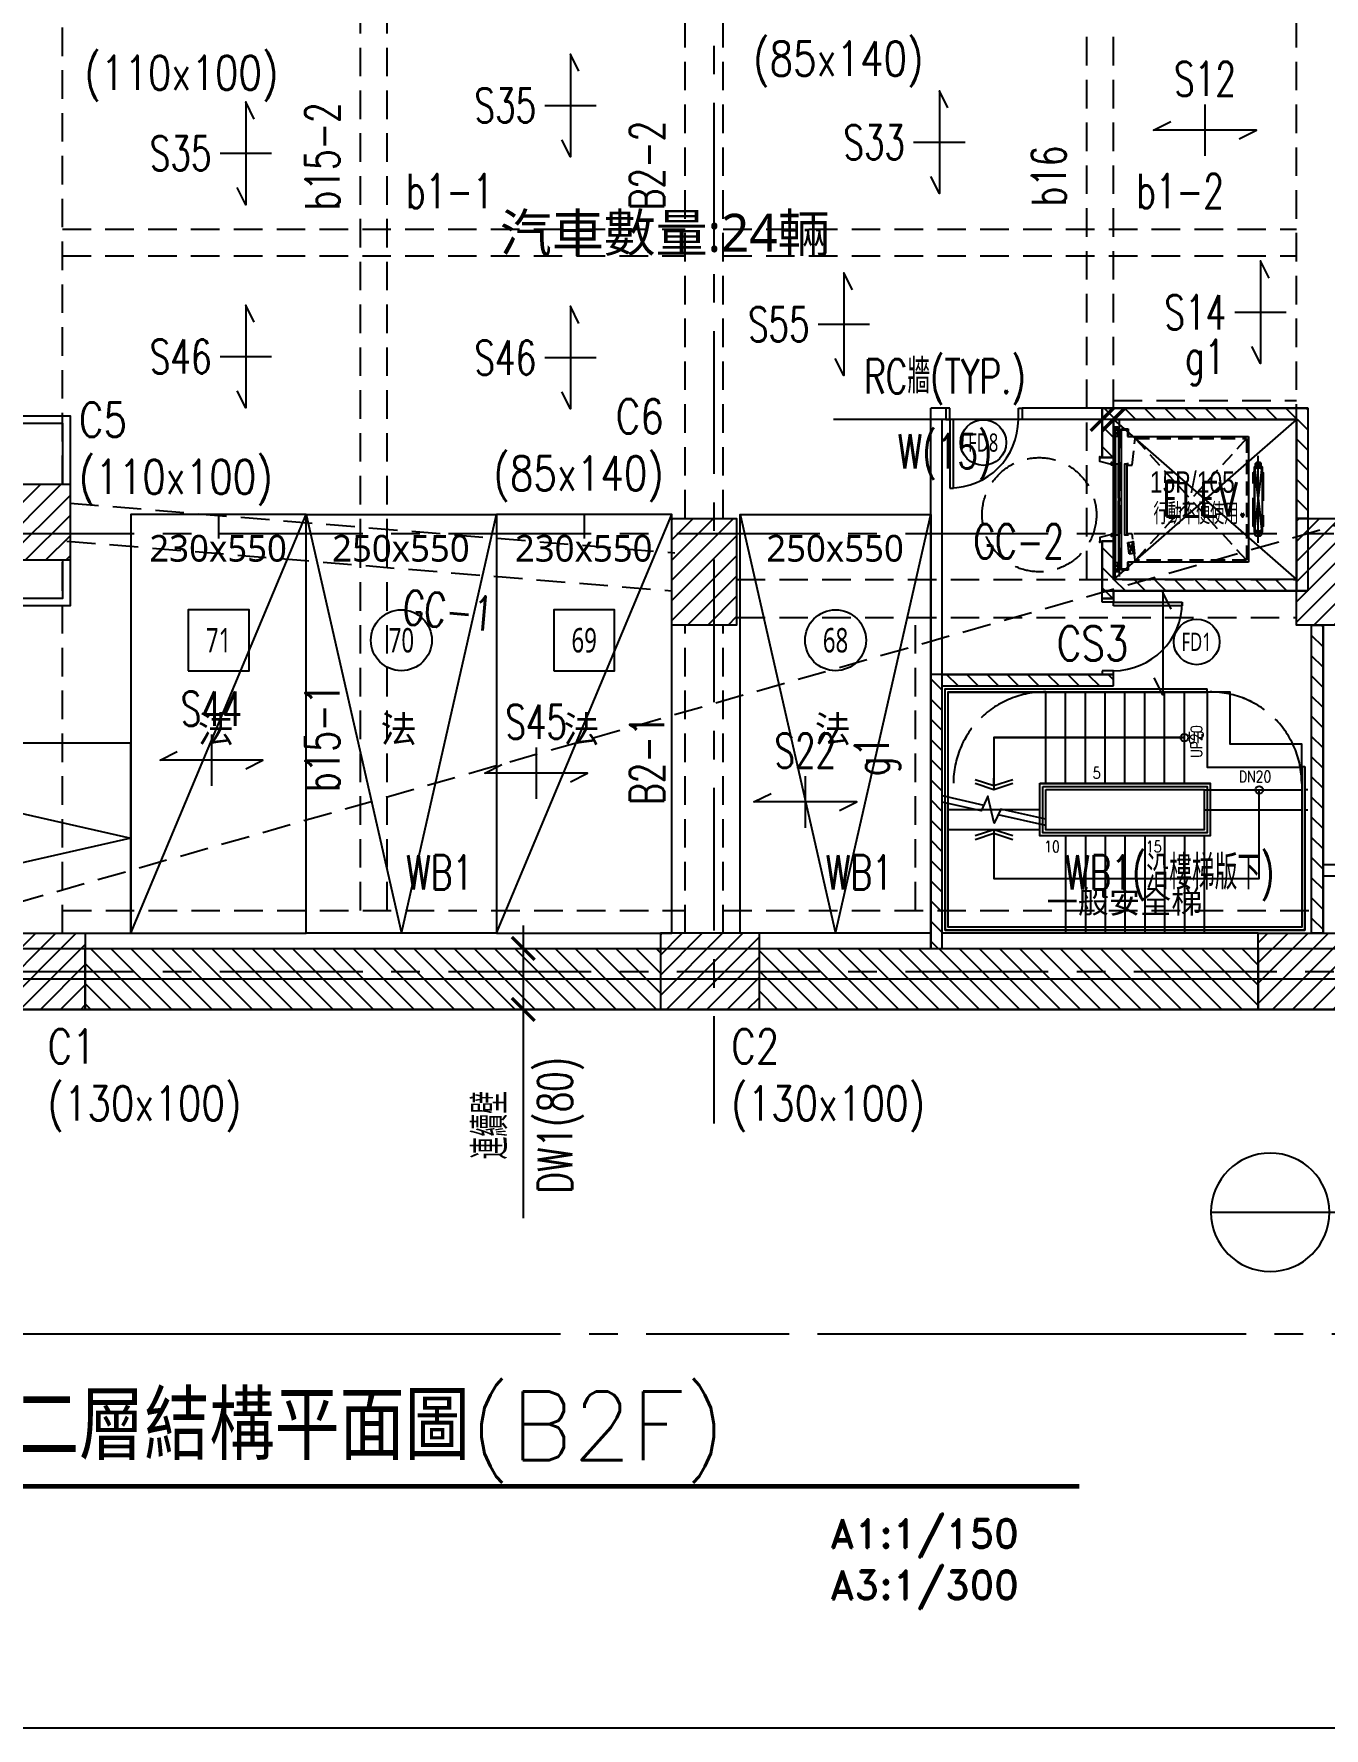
# Model space of a CAD drawing. Header units: millimetres. Extents: x -3377 to 119122, y -22007 to 15479.
# Drawn here: x 15917 to 17611, y 0 to 2226 of the extents above; entities that cross this region are included whole.
import ezdxf
from ezdxf.enums import TextEntityAlignment as Align

# ---------------------------------------------------------------- set-up
doc = ezdxf.new("R2010")
doc.units = ezdxf.units.MM
doc.header["$LTSCALE"] = 150
doc.header["$MEASUREMENT"] = 0
for name, pattern in [('CENTER', [2, 1.25, -0.25, 0.25, -0.25]), ('CONTINOUS', [0]), ('DIVIDE2', [15.875, 6.35, -3.175, 0, -3.175, 0, -3.175]), ('DOT', [0.25, 0, -0.25]), ('HIDDEN', [0.375, 0.25, -0.125]), ('HIDDEN2', [0.1875, 0.125, -0.0625]), ('HIDDENX2', [0.75, 0.5, -0.25]), ('PHANTOM2', [31.75, 15.875, -3.175, 3.175, -3.175, 3.175, -3.175])]:
    doc.linetypes.add(name, pattern=pattern)
doc.layers.get('0').update_dxf_attribs({"plot": 0})
for name, color, linetype, plot in [('AREA', 3, 'Continuous', False), ('LABEL', 1, 'Continuous', False), ('OPEN-TAG', 4, 'Continuous', False), ('S-ARCH', 252, 'Continuous', False)]:
    doc.layers.add(name, color=color, linetype=linetype, plot=plot)
for name, color, linetype in [('BEAM', 251, 'DOT'), ('CENTER', 1, 'CENTER'), ('COL', 1, 'Continuous'), ('DIM1', 7, 'Continuous'), ('Duct', 1, 'Continuous'), ('E-TXT', 7, 'Continuous'), ('HIDDEN', 2, 'HIDDEN'), ('OPEN', 4, 'Continuous'), ('OTHER', 4, 'Continuous'), ('PARK', 4, 'Continuous'), ('S-COL', 7, 'Continuous'), ('S-COLB', 4, 'HIDDEN'), ('S-CONC', 7, 'Continuous'), ('S-CONCB-W', 140, 'HIDDEN'), ('S-CONCWALL', 30, 'Continuous'), ('S-DIM', 2, 'Continuous'), ('S-GRID', 1, 'CENTER'), ('S-HATCH-COL', 13, 'Continuous'), ('S-HATCH-CONC', 124, 'Continuous'), ('S-HATCH-CONCWALL', 161, 'Continuous'), ('S-OPEN', 13, 'Continuous'), ('S-RCBMB', 3, 'HIDDEN'), ('S-RCBMG', 2, 'HIDDEN'), ('S-SITE', 34, 'CENTER'), ('S-SLAB', 5, 'Continuous'), ('S-SLABT', 2, 'Continuous'), ('S-STAIR', 1, 'Continuous'), ('S-TEXT', 2, 'Continuous'), ('S-TEXTB', 3, 'Continuous'), ('S-TEXTC', 3, 'Continuous'), ('S-TEXTG', 2, 'Continuous'), ('S-TITLE', 2, 'Continuous'), ('STAIR', 4, 'Continuous'), ('STAIR3', 7, 'Continuous'), ('TEXT', 2, 'Continuous'), ('TITLE', 6, 'Continuous'), ('WALL', 2, 'Continuous'), ('WALL2', 3, 'Continuous')]:
    doc.layers.add(name, color=color, linetype=linetype)
doc.styles.add('3E', font='simplex.shx', dxfattribs={"width": 0.8, "height": 45, "bigfont": 'dayus.shx'})
doc.styles.add('C1', font='', dxfattribs={"bigfont": 'japanese.shx'})
doc.styles.add('CD1', font='romand', dxfattribs={"height": 3})
doc.styles.add('CHINA', font='romans.shx', dxfattribs={"width": 0.8, "bigfont": 'china.shx'})
doc.styles.add('CHINESET', font='c2.shx', dxfattribs={"bigfont": 'china.shx'})
doc.styles.add('CS4', font='romans.shx', dxfattribs={"width": 0.7, "height": 45, "bigfont": 'lsp.shx'})
doc.styles.add('HH', font='')
doc.styles.get('C1').set_extended_font_data('微軟正黑體')
doc.styles.get('HH').set_extended_font_data('Microsoft JhengHei')
doc.dimstyles.new('DIM150', dxfattribs={"dimscale": 15, "dimtxt": 3, "dimasz": 2, "dimexe": 2, "dimexo": 2, "dimgap": 1, "dimtad": 1, "dimdec": 1, "dimdsep": 46, "dimtxsty": 'CS4', "dimblk1": 'ARCHTICK', "dimblk2": 'ARCHTICK', "dimsah": 1, "dimcen": 2, "dimdle": 2, "dimadec": 0, "dimazin": 0, "dimtfac": 1, "dimtdec": 1, "dimtmove": 0, "dimatfit": 3, "dimldrblk": 'TAA', "dimfxl": 0, "dimtolj": 1, "dimarcsym": 0})

# ---------------------------------------------------------------- blocks, each defined once
blk = doc.blocks.new('LINE')
at = {"layer": 'S-GRID'}
for points in [[(-7410.87, -244.9), (-7410.87, -3085.91)], [(-11059.11, -2310.91), (-4810.87, -2310.91)], [(-11059.11, -2885.91), (-4810.87, -2885.91)]]:
    blk.add_lwpolyline(points, dxfattribs=at)
blk = doc.blocks.new('CONC')
for points in [[(-8235.9, -2855.9), (-7480.9, -2855.9), (-7480.9, -2935.9), (-8235.9, -2935.9)], [(-7350.9, -2855.9), (-6695.9, -2855.9), (-6695.9, -2935.9), (-7350.9, -2935.9)]]:
    blk.add_lwpolyline(points, close=True)
blk = doc.blocks.new('COL(B4F-B2F)')
for points in [[(-8365.9, -2245.9), (-8255.9, -2245.9), (-8255.9, -2345.9), (-8365.9, -2345.9)], [(-7465.9, -2290.9), (-7380.9, -2290.9), (-7380.9, -2430.9), (-7465.9, -2430.9)], [(-6645.9, -2290.9), (-6560.9, -2290.9), (-6560.9, -2430.9), (-6645.9, -2430.9)], [(-8365.9, -2835.9), (-8235.9, -2835.9), (-8235.9, -2935.9), (-8365.9, -2935.9)], [(-7350.9, -2835.9), (-7480.9, -2835.9), (-7480.9, -2935.9), (-7350.9, -2935.9)], [(-6695.9, -2835.9), (-6565.9, -2835.9), (-6565.9, -2935.9), (-6695.9, -2935.9)]]:
    blk.add_lwpolyline(points, close=True)
blk = doc.blocks.new('_ARCHTICK')
at = {"color": 0, "linetype": 'ByBlock', "const_width": 0.15}
blk.add_lwpolyline([(-0.5, -0.5), (0.5, 0.5)], dxfattribs=at)
blk = doc.blocks.new('*D44')
at = {"layer": 'DEFPOINTS', "color": 0, "transparency": 16777216}
for p in [(17319.9, 1719.2), (17319.9, 1719.2), (17334.9, 1719.2)]:
    blk.add_point(p, dxfattribs=at)
at = {"layer": 'S-DIM', "color": 0, "lineweight": -2, "transparency": 16777216}
for p, q in [((17319.9, 1719.2), (16967.2, 1719.2)), ((17334.9, 1719.2), (17319.9, 1719.2)), ((17334.9, 1719.2), (17364.9, 1719.2))]:
    blk.add_line(p, q, dxfattribs=at)
at = {"layer": 'S-DIM', "color": 0, "lineweight": -2, "transparency": 16777216, "xscale": 30, "yscale": 30, "zscale": 30}
blk.add_blockref('_ARCHTICK', (17319.9, 1719.2), dxfattribs=at)
at = {"layer": 'S-DIM', "color": 0, "lineweight": -2, "transparency": 16777216, "xscale": 30, "yscale": 30, "zscale": 30, "rotation": 180}
blk.add_blockref('_ARCHTICK', (17334.9, 1719.2), dxfattribs=at)
at = {"layer": 'S-DIM', "color": 0, "transparency": 16777216, "char_height": 45, "attachment_point": 5, "style": 'CS4'}
for s, insert in [('\\A1;RC牆(TYP.)', (17113.6, 1768.4)), ('\\A1;W(15)', (17113.6, 1669.9))]:
    blk.add_mtext(s, dxfattribs=dict(at, insert=insert))
blk = doc.blocks.new('TAA')
at = {"linetype": 'Continuous'}
blk.add_line((0, 0), (-1.663, 0), dxfattribs=at)
blk.add_solid([(-1.5, -0.25), (-1.5, 0.25), (0, 0)], dxfattribs=at)
blk = doc.blocks.new('*D47')
at = {"layer": 'DEFPOINTS', "color": 0, "transparency": 16777216}
for p in [(16559.9, 1024.2), (16559.9, 944.2), (16559.9, 944.2)]:
    blk.add_point(p, dxfattribs=at)
at = {"layer": 'S-DIM', "color": 0, "lineweight": -2, "transparency": 16777216}
for p, q in [((16559.9, 1054.2), (16559.9, 944.2)), ((16559.9, 944.2), (16559.9, 669.9))]:
    blk.add_line(p, q, dxfattribs=at)
at = {"layer": 'S-DIM', "color": 0, "lineweight": -2, "transparency": 16777216, "xscale": 30, "yscale": 30, "zscale": 30}
for p, rotation in [((16559.9, 1024.2), 90), ((16559.9, 944.2), 270)]:
    blk.add_blockref('_ARCHTICK', p, dxfattribs=dict(at, rotation=rotation))
at = {"layer": 'S-DIM', "color": 0, "transparency": 16777216, "char_height": 45, "attachment_point": 5, "rotation": 90, "style": 'CS4'}
for s, insert in [('\\A1;DW1(80)', (16609.2, 792)), ('\\A1;連續壁', (16516.7, 792))]:
    blk.add_mtext(s, dxfattribs=dict(at, insert=insert))
blk = doc.blocks.new('STAIR(B3F-B1F)')
at = {"linetype": 'CONTINOUS'}
for p, q in [((-6762.9, -2518.9), (-6762.9, -2514.9)), ((-6974.9, -2638.9), (-6974.9, -2518.9)), ((-6948.9, -2638.9), (-6948.9, -2518.9)), ((-6922.9, -2638.9), (-6922.9, -2518.9)), ((-6896.9, -2638.9), (-6896.9, -2518.9)), ((-6870.9, -2638.9), (-6870.9, -2518.9)), ((-6844.9, -2638.9), (-6844.9, -2518.9)), ((-6818.9, -2638.9), (-6818.9, -2518.9)), ((-6792.9, -2638.9), (-6792.9, -2518.9)), ((-6638.9, -2616.9), (-6634.9, -2616.9)), ((-6766.9, -2647.5), (-6638.9, -2647.5)), ((-6634.9, -2646.9), (-6630.9, -2646.9)), ((-6766.9, -2673.5), (-6638.9, -2673.5)), ((-6634.9, -2673.5), (-6630.9, -2673.5)), ((-6948.9, -2707.9), (-6948.9, -2835.9)), ((-6922.9, -2707.9), (-6922.9, -2835.9)), ((-6896.9, -2707.9), (-6896.9, -2835.9)), ((-6870.9, -2707.9), (-6870.9, -2835.9)), ((-6844.9, -2707.9), (-6844.9, -2835.9)), ((-6818.9, -2707.9), (-6818.9, -2835.9)), ((-6792.9, -2707.9), (-6792.9, -2835.9)), ((-6766.9, -2707.9), (-6766.9, -2835.9))]:
    blk.add_line(p, q, dxfattribs=at)
for p, q in [((-7042.9, -2642.3), (-7042.9, -2632.3)), ((-7110.9, -2654.7), (-7056.4, -2667.7)), ((-6974.9, -2694.3), (-7037.3, -2680.2)), ((-7042.9, -2704.9), (-7042.9, -2714.9)), ((-6695.9, -2835.9), (-7110.9, -2835.9))]:
    blk.add_line(p, q)
for points in [[(-6634.9, -2616.9), (-6634.9, -2831.9), (-7106.9, -2831.9), (-7106.9, -2514.9), (-6762.9, -2514.9)], [(-6638.9, -2616.9), (-6638.9, -2827.9), (-7102.9, -2827.9), (-7102.9, -2518.9), (-6762.9, -2518.9)], [(-7106.9, -2664.5), (-7106.9, -2831.9), (-6634.9, -2831.9), (-6634.9, -2616.9)], [(-6982.9, -2673.9), (-7102.9, -2673.9)], [(-6982.9, -2699.9), (-7102.9, -2699.9)]]:
    blk.add_lwpolyline(points, dxfattribs=at)
for points in [[(-6792.9, -2578.9), (-7042.9, -2578.9), (-7042.9, -2647.3)], [(-7018.1, -2634.2), (-7042.9, -2642.3), (-7067.7, -2634.2)], [(-7018.1, -2639.2), (-7042.9, -2647.3), (-7067.7, -2639.2)], [(-7042.9, -2699.9), (-7042.9, -2763.9), (-6694.7, -2763.9), (-6694.7, -2647.5)], [(-6974.9, -2686.1), (-7033.7, -2672.8), (-7042.5, -2691.3), (-7051.1, -2655.9), (-7059.9, -2675.1), (-7110.9, -2663.5)], [(-7018.1, -2708), (-7042.9, -2699.9), (-7067.7, -2708)], [(-7018.1, -2713), (-7042.9, -2704.9), (-7067.7, -2713)]]:
    blk.add_lwpolyline(points)
for points in [[(-6982.9, -2638.9), (-6758.9, -2638.9), (-6758.9, -2707.9), (-6982.9, -2707.9)], [(-6978.9, -2642.9), (-6762.9, -2642.9), (-6762.9, -2703.9), (-6978.9, -2703.9)], [(-6974.9, -2646.9), (-6766.9, -2646.9), (-6766.9, -2699.9), (-6974.9, -2699.9)]]:
    blk.add_lwpolyline(points, close=True, dxfattribs=at)
for centre in [(-6792.9, -2578.9), (-6694.7, -2647.5)]:
    blk.add_circle(centre, 5)
at = {"linetype": 'HIDDEN'}
for centre, start, end in [((-6976.2, -2638.9), 89.3861, 179.8934), ((-6758.9, -2638.9), 0, 90)]:
    blk.add_arc(centre, 120, start, end, dxfattribs=at)
at = {"style": 'CHINA', "width": 0.8}
for s, p in [('UP', (-6788.8, -2586.2)), ('DN', (-6721.5, -2637.5))]:
    blk.add_text(s, height=15, dxfattribs=at).set_placement(p)
blk = doc.blocks.new('WALL(B3F-B2F)')
for points in [[(-6645.9, -2290.9), (-6645.9, -2160.9), (-6885.9, -2160.9), (-6885.9, -2210.9), (-6900.9, -2210.9), (-6900.9, -2145.9), (-6630.9, -2145.9), (-6630.9, -2290.9), (-6645.9, -2290.9)], [(-6645.9, -2385.9), (-6885.9, -2385.9), (-6885.9, -2395.9), (-6900.9, -2395.9), (-6900.9, -2320.9), (-6885.9, -2320.9), (-6885.9, -2370.9), (-6645.9, -2370.9), (-6645.9, -2385.9)], [(-6885.9, -2510.9), (-6885.9, -2495.9), (-7125.9, -2495.9), (-7125.9, -2855.9), (-7110.9, -2855.9), (-7110.9, -2510.9), (-6885.9, -2510.9)]]:
    blk.add_lwpolyline(points)
blk.add_lwpolyline([(-6610.9, -2835.9), (-6625.9, -2835.9), (-6625.9, -2430.9), (-6610.9, -2430.9)], close=True)
blk = doc.blocks.new('DwFm')
blk.add_lwpolyline([(-12110.4, 0), (0, 0), (0, -7760.1), (-12110.4, -7760.1)], close=True)
at = {"layer": 'DEFPOINTS', "color": 252, "linetype": 'HIDDEN'}
blk.add_lwpolyline([(-6560.9, -6171), (-12110.4, -7760.1)], dxfattribs=at)
blk = doc.blocks.new('A$C51804F4D')
at = {"color": 252, "ltscale": 10}
for p, q in [((-323.2, 108), (-323.2, 120)), ((-323.2, -58), (-323.2, -80))]:
    blk.add_line(p, q, dxfattribs=at)
at = {"color": 252, "linetype": 'HIDDEN2'}
for p, q in [((-150.5, 105), (-296.5, -55)), ((-150.5, -55), (-296.5, 105))]:
    blk.add_line(p, q, dxfattribs=at)
at = {"color": 252, "linetype": 'DIVIDE2'}
for points in [[(-324, -25.2), (-324, -67.5), (-318, -67.5), (-318, 117.5), (-324, 117.5), (-324, 75.2)], [(-305.9, -57.5), (-305.9, -67.9), (-314.5, -67.9), (-314.5, 117.9), (-305.9, 117.9), (-305.9, 107.5)]]:
    blk.add_lwpolyline(points, dxfattribs=at)
at = {"color": 252, "ltscale": 10}
for points in [[(-319.5, 108), (-319.5, 120), (-323.5, 120), (-323.5, 108)], [(-307, -21.5), (-307, 71.5), (-310.8, 71.5), (-310.8, -21.5)], [(-319.5, -58), (-319.5, -70), (-323.5, -70), (-323.5, -58)]]:
    blk.add_lwpolyline(points, close=True, dxfattribs=at)
at = {"color": 252, "linetype": 'PHANTOM2'}
blk.add_lwpolyline([(-317.5, -62.5), (-317.5, 112.5), (-322.8, 112.5), (-322.8, -62.5)], close=True, dxfattribs=at)
blk.add_lwpolyline([(-314.5, 25), (-314.5, 116.5), (-306.5, 116.5), (-306.5, 107.5), (-148, 107.5), (-148, -57.5), (-306.5, -57.5), (-306.5, -66.5), (-314.5, -66.5), (-314.5, 25)], dxfattribs=at)
at = {"color": 252, "linetype": 'HIDDEN2'}
for points in [[(-306.5, 73), (-306.5, 70), (-300.5, 70), (-296.5, 105), (-150.5, 105), (-150.5, -55), (-296.5, -55), (-300.5, -20), (-306.5, -20), (-306.5, -23)], [(-304.5, -46.4), (-298.1, -45.7), (-306.2, -31.5), (-298.1, -45.7), (-304.5, -46.4), (-306.2, -31.5), (-299.8, -30.8), (-298.1, -45.7), (-299.8, -30.8), (-304.5, -46.4)], [(-299.8, -30.8), (-299.8, -30), (-299.3, -30), (-297.5, -46.4), (-298, -46.4), (-298.1, -45.7)]]:
    blk.add_lwpolyline(points, dxfattribs=at)
at = {"color": 252, "ltscale": 10}
for points in [[(-325, 81.5), (-325, 80), (-323.8, 74.4), (-322.8, 74.4), (-322.8, 70), (-327.8, 70), (-327.8, 73.9), (-327.8, 71), (-343, 75), (-343, 81.5), (-343, 80), (-340, 80), (-340, 81.5), (-340, 80), (-325, 80)], [(-317.2, 25), (-317.2, 26.8), (-318.3, 26.8), (-318.3, 71.5), (-322.3, 71.5), (-322.3, -21.5), (-318.3, -21.5), (-318.3, 23.2), (-317.2, 23.2), (-317.2, 25)], [(-130, 68), (-140, 68), (-130, -18), (-140, 68), (-130, 68), (-130, -18), (-140, -18), (-140, 68), (-140, -18), (-130, 68)], [(-325, -31.5), (-325, -30), (-323.8, -24.4), (-322.8, -24.4), (-322.8, -20), (-327.8, -20), (-327.8, -23.9), (-327.8, -21), (-343, -25), (-343, -31.5), (-343, -30), (-340, -30), (-340, -31.5), (-340, -30), (-325, -30)]]:
    blk.add_lwpolyline(points, dxfattribs=at)
for points in [[(-139, 68.5), (-131, 68.5), (-131, 71.8), (-132.5, 73.3), (-133.9, 73.3), (-133.9, 69.7, -0.414214), (-134.1, 69.5), (-135.9, 69.5, -0.414214), (-136.1, 69.7), (-136.1, 73.3), (-137.5, 73.3), (-139, 71.8), (-139, 68), (-131, 68), (-131, 68.5)], [(-139, -18.4), (-131, -18.4), (-131, -21.8), (-132.5, -23.3), (-133.9, -23.3), (-133.9, -19.7, 0.414214), (-134.1, -19.5), (-135.9, -19.5, 0.414214), (-136.1, -19.7), (-136.1, -23.3), (-137.5, -23.3), (-139, -21.8), (-139, -18), (-131, -18), (-131, -18.4)]]:
    blk.add_lwpolyline(points, format="xyb", dxfattribs=at)
for centre in [(-321.7, 116.5), (-321.7, 116.5), (-321.7, 111.5), (-321.7, 111.5), (-321.7, -61.5), (-321.7, -61.5), (-321.7, -66.5), (-321.7, -66.5)]:
    blk.add_circle(centre, 0.425, dxfattribs=at)
at = {"color": 252, "linetype": 'HIDDENX2'}
for centre, start, end in [((-415.3, -348), 89.3861, 179.8934), ((-198, -348), 0, 90)]:
    blk.add_arc(centre, 120, start, end, dxfattribs=at)
at = {"layer": 'AREA', "color": 252}
blk.add_lwpolyline([(-910, 1305), (-2160.2, 1305, 1.444326), (-2878.4, -605), (-1801.2, -605), (1040, -605), (1040, 70), (1560, 70), (1560, 710), (1040, 710), (1040, 1305), (5, 1305), (5, 1335), (-910, 1335)], format="xyb", close=True, dxfattribs=at)
at = {"layer": 'BEAM', "color": 252, "linetype": 'HIDDEN'}
blk.add_line((-317.5, 130), (-317.5, -80), dxfattribs=at)
at = {"layer": 'CENTER', "color": 252}
blk.add_line((-135, -32.1), (-135, 82.1), dxfattribs=at)
at = {"layer": 'COL', "color": 252}
for points in [[(-1805, 45), (-1695, 45), (-1695, -55), (-1805, -55)], [(-905, 0), (-820, 0), (-820, -140), (-905, -140)], [(-85, 0), (0, 0), (0, -140), (-85, -140)], [(-1805, -545), (-1675, -545), (-1675, -645), (-1805, -645)], [(-790, -545), (-920, -545), (-920, -645), (-790, -645)], [(-135, -545), (-5, -545), (-5, -645), (-135, -645)]]:
    blk.add_lwpolyline(points, close=True, dxfattribs=at)
at = {"layer": 'DIM1', "color": 252, "linetype": 'HIDDEN'}
blk.add_circle((-422.5, 4.9), 75, dxfattribs=at)
at = {"layer": 'Duct', "color": 252, "linetype": 'CENTER', "ltscale": 3}
blk.add_lwpolyline([(-4158.3, -1071.5), (-4158.3, 185.7), (-4158.4, 1773.2), (1649.9, 1773.1), (1649.4, 185.7), (1649, -1071.5), (-1332.8, -1071.5)], close=True, dxfattribs=at)
blk.add_lwpolyline([(-4158.3, -1071.5), (-4158.3, 185.7), (-4158.4, 1773.2), (1649.9, 1773.1), (1649.4, 185.7), (1649, -1071.5), (-1332.8, -1071.5)], close=True, dxfattribs=at)
at = {"layer": 'HIDDEN', "color": 252}
blk.add_lwpolyline([(-128.5, 60.5), (-128.5, -10.5, -0.414214), (-129, -11), (-130.4, -11, 0.385314), (-130.9, -11.4), (-131.4, -16, -0.385314), (-131.9, -16.5), (-138.1, -16.5, -0.385314), (-138.6, -16), (-139.1, -11.4, 0.385314), (-139.6, -11), (-141, -11, -0.414214), (-141.5, -10.5), (-141.5, 60.5, -0.414214), (-141, 61), (-139.6, 61, 0.385314), (-139.1, 61.5), (-138.6, 66.1, -0.385314), (-138.1, 66.5), (-131.9, 66.5, -0.385314), (-131.4, 66.1), (-130.9, 61.5, 0.385314), (-130.4, 61), (-129, 61, -0.414214), (-128.5, 60.5, -1)], format="xyb", dxfattribs=at)
at = {"layer": 'LABEL', "color": 252}
blk.add_lwpolyline([(-197.1, -911.5), (1159, -911.5)], dxfattribs=at)
at = {"layer": 'LABEL', "color": 252, "linetype": 'Continuous'}
blk.add_arc((-119.3, -911.5), 77.8, 180.0000014999924, 179.9999985000077, dxfattribs=at)
at = {"layer": 'OPEN', "color": 252, "linetype": 'Continuous'}
for p, q in [((-540, 145), (-545, 145)), ((-540, 130), (-540, 145)), ((-450, 130), (-450, 145)), ((-450, 145), (-445, 145)), ((-545, 130), (-540, 130)), ((-540, 130), (-540, 40)), ((-535, 130), (-540, 130)), ((-535, 40), (-535, 130)), ((-445, 130), (-450, 130)), ((-540, 40), (-535, 40)), ((-340, -110), (-340, -105)), ((-325, -110), (-340, -110)), ((-325, -105), (-325, -110)), ((-325, -110), (-235, -110)), ((-325, -115), (-325, -110)), ((-235, -110), (-235, -115)), ((-235, -115), (-325, -115)), ((-325, -200), (-340, -200)), ((-340, -200), (-340, -205)), ((-325, -205), (-325, -200))]:
    blk.add_line(p, q, dxfattribs=at)
for centre in [(-540, 130), (-325, -110)]:
    blk.add_arc(centre, 90, 270, 0, dxfattribs=at)
at = {"layer": 'OPEN-TAG', "color": 252}
for centre in [(-496, 99.7), (-215.9, -162.1)]:
    blk.add_circle(centre, 30, dxfattribs=at)
at = {"layer": 'OTHER', "color": 252}
for p, q in [((-550, -363.8), (-495.5, -376.7)), ((-414, -403.3), (-476.4, -389.3))]:
    blk.add_line(p, q, dxfattribs=at)
blk.add_lwpolyline([(-414, -395.1), (-472.9, -381.9), (-481.7, -400.4), (-490.2, -365), (-499, -384.2), (-550, -372.6)], dxfattribs=at)
at = {"layer": 'PARK', "color": 252}
for p, q in [((-1615, -545), (-1385, 5)), ((-1500, 5), (-1500, -26.5)), ((-1135, -545), (-905, 5)), ((-1020, 5), (-1020, -26.5))]:
    blk.add_line(p, q, dxfattribs=at)
for points in [[(-1385, 5), (-1615, 5), (-1615, -545), (-1385, -545), (-1385, 5), (-1500, 5), (-1615, 5)], [(-1385, 5), (-1135, 5), (-1135, -545), (-1385, -545), (-1385, 5), (-1260, -545), (-1135, 5)], [(-905, 5), (-1135, 5), (-1135, -545), (-905, -545), (-905, 5), (-1020, 5), (-1135, 5)], [(-815, 5), (-565, 5), (-565, -545), (-815, -545), (-815, 5), (-690, -545), (-565, 5)], [(-2165, -295), (-2165, -545), (-1615, -545), (-1615, -295), (-2165, -295), (-1615, -420), (-2165, -545)]]:
    blk.add_lwpolyline(points, dxfattribs=at)
at = {"layer": 'PARK', "color": 252, "linetype": 'Continuous'}
for points in [[(-1540, -200), (-1460, -200), (-1460, -120), (-1540, -120)], [(-1060, -200), (-980, -200), (-980, -120), (-1060, -120)]]:
    blk.add_lwpolyline(points, close=True, dxfattribs=at)
at = {"layer": 'PARK', "color": 252}
for centre in [(-1260, -160), (-690, -160)]:
    blk.add_circle(centre, 40, dxfattribs=at)
at = {"layer": 'STAIR', "color": 252, "linetype": 'CONTINOUS'}
for p, q in [((-414, -348), (-414, -228)), ((-388, -348), (-388, -228)), ((-362, -348), (-362, -228)), ((-336, -348), (-336, -228)), ((-310, -348), (-310, -228)), ((-284, -348), (-284, -228)), ((-258, -348), (-258, -228)), ((-232, -348), (-232, -228)), ((-202, -228), (-202, -224)), ((-78, -326), (-74, -326)), ((-74, -356), (-70, -356)), ((-206, -356.6), (-78, -356.6)), ((-206, -382.6), (-78, -382.6)), ((-74, -382.6), (-70, -382.6)), ((-388, -417), (-388, -545)), ((-362, -417), (-362, -545)), ((-336, -417), (-336, -545)), ((-310, -417), (-310, -545)), ((-284, -417), (-284, -545)), ((-258, -417), (-258, -545)), ((-232, -417), (-232, -545)), ((-206, -417), (-206, -545))]:
    blk.add_line(p, q, dxfattribs=at)
for points in [[(-74, -326), (-74, -541), (-546, -541), (-546, -224), (-202, -224)], [(-78, -326), (-78, -537), (-542, -537), (-542, -228), (-202, -228)], [(-202, -296.6), (-202, -326.6), (-78, -326.6), (-78, -296.6), (-146, -296.6), (-172, -296.6), (-172, -228), (-202, -228), (-202, -296), (-202, -326.6)], [(-546, -373.5), (-546, -541), (-74, -541), (-74, -326)], [(-422, -383), (-542, -383)], [(-422, -409), (-542, -409)]]:
    blk.add_lwpolyline(points, dxfattribs=at)
for points in [[(-422, -348), (-198, -348), (-198, -417), (-422, -417)], [(-418, -352), (-202, -352), (-202, -413), (-418, -413)], [(-414, -356), (-206, -356), (-206, -409), (-414, -409)]]:
    blk.add_lwpolyline(points, close=True, dxfattribs=at)
at = {"layer": 'STAIR3', "color": 252}
for p, q in [((-482, -351.4), (-482, -341.4)), ((-482, -414), (-482, -424)), ((-135, -545), (-550, -545))]:
    blk.add_line(p, q, dxfattribs=at)
for points in [[(-232, -288), (-482, -288), (-482, -356.4)], [(-457.2, -343.3), (-482, -351.4), (-506.8, -343.3)], [(-457.2, -348.3), (-482, -356.4), (-506.8, -348.3)], [(-482, -409), (-482, -473), (-133.8, -473), (-133.8, -356.6)], [(-457.2, -417.1), (-482, -409), (-506.8, -417.1)], [(-457.2, -422.1), (-482, -414), (-506.8, -422.1)]]:
    blk.add_lwpolyline(points, dxfattribs=at)
at = {"layer": 'WALL', "color": 252}
for p, q in [((-565, -565), (-565, 145)), ((-545, 145), (-565, 145)), ((-545, 145), (-545, 130)), ((-340, 145), (-445, 145)), ((-445, 145), (-445, 130)), ((-70, 145), (-340, 145)), ((-340, 145), (-340, 80)), ((-70, 145), (-70, -95)), ((-550, -565), (-550, 130)), ((-545, 130), (-550, 130)), ((-340, 130), (-445, 130)), ((-325, 80), (-325, 130)), ((-85, 130), (-325, 130)), ((-310, 130), (-85, 130)), ((-310, 130), (-85, 130)), ((-85, 130), (-85, -80)), ((-340, 80), (-325, 80)), ((-325, -30), (-340, -30)), ((-340, -30), (-340, -95)), ((-325, -80), (-325, -30)), ((-85, -80), (-325, -80)), ((-340, -95), (-70, -95)), ((-70, -95), (-340, -95)), ((-340, -105), (-340, -95)), ((-340, -105), (-325, -105)), ((-325, -105), (-325, -95)), ((-65, -545), (-65, -140)), ((-50, -545), (-50, -140)), ((-550, -205), (-325, -205)), ((-550, -220), (-325, -220)), ((-325, -220), (-325, -205))]:
    blk.add_line(p, q, dxfattribs=at)
for points in [[(-950, 1345), (-2145.3, 1345, 1.434028), (-2878.4, -645), (-1801.2, -645), (1080, -645), (1080, 30), (1600, 30), (1600, 750), (1080, 750), (1080, 1345), (45, 1345), (45, 1375), (-950, 1375)], [(-870, 1265), (-2175.4, 1265, 1.455344), (-2878.4, -565), (-1801.2, -565), (1000, -565), (1000, 110), (1520, 110), (1520, 670), (1000, 670), (1000, 1265), (-35, 1265), (-35, 1295), (-870, 1295)]]:
    blk.add_lwpolyline(points, format="xyb", close=True, dxfattribs=at)
for points in [[(195, -565), (195, -455), (-50, -455)], [(180, -565), (180, -470), (-50, -470)]]:
    blk.add_lwpolyline(points, dxfattribs=at)
at = {"layer": 'WALL2', "color": 252}
for points in [[(-1805, -55), (-1835, -55), (-1835, 135), (-1695, 135), (-1695, 45)], [(-1805, -45), (-1825, -45), (-1825, 125), (-1705, 125), (-1705, 45)], [(-1695, -55), (-1695, -115), (-1835, -115), (-1835, -55)], [(-1705, -55), (-1705, -105), (-1825, -105), (-1825, -55)]]:
    blk.add_lwpolyline(points, dxfattribs=at)
at = {"color": 252, "style": 'HH'}
for s, p in [('230x550', (-1500.6, -56.7)), ('250x550', (-1260.6, -56.7)), ('230x550', (-1020.6, -56.7)), ('250x550', (-690.6, -56.7)), ('法', (-1503.6, -294.2)), ('法', (-1263.6, -294.2)), ('法', (-1023.6, -294.2)), ('法', (-693.6, -294.2))]:
    blk.add_text(s, height=35, dxfattribs=at).set_placement(p, align=Align.CENTER)
at = {"layer": 'E-TXT', "color": 252, "style": 'CHINESET'}
for s, width, p in [('15P/105', 0.8, (-165.8, 33.8)), ('行動不便使用', 0.7, (-160.9, -7.7))]:
    blk.add_text(s, height=28, dxfattribs=dict(at, width=width)).set_placement(p, align=Align.RIGHT)
at = {"layer": 'OPEN-TAG', "color": 252, "style": 'C1', "width": 0.7}
for s, p in [('FD8', (-496.2, 99.7)), ('FD1', (-216, -162.1))]:
    blk.add_text(s, height=24, dxfattribs=at).set_placement(p, align=Align.MIDDLE)
at = {"layer": 'PARK', "color": 252, "style": 'C1', "width": 0.7}
for s, p in [('71', (-1500, -160)), ('70', (-1260, -160)), ('69', (-1020, -160)), ('68', (-690, -160))]:
    blk.add_text(s, height=32, dxfattribs=at).set_placement(p, align=Align.MIDDLE)
at = {"layer": 'TEXT', "color": 252, "style": 'CHINA', "width": 0.8}
blk.add_text('UP20', height=15, rotation=90, dxfattribs=at).set_placement((-208.6, -314.4))
for s, p in [('5', (-352.3, -341.8)), ('DN20', (-160.6, -346.6)), ('10', (-416.1, -438.6)), ('15', (-282.5, -438.6))]:
    blk.add_text(s, height=15, dxfattribs=at).set_placement(p)
at = {"layer": 'TEXT', "color": 252, "style": 'HH'}
blk.add_text('一般安全梯', height=30, dxfattribs=at).set_placement((-310.6, -518.6), align=Align.CENTER)
at = {"layer": 'TITLE', "color": 252, "linetype": 'Continuous', "style": 'HH'}
blk.add_text('汽車數量:24輛', height=50, dxfattribs=at).set_placement((-1130.7, 350.3))
blk = doc.blocks.new('2022-0217')
blk.add_blockref('A$C51804F4D', (5549.5, -6171))

msp = doc.modelspace()

# ---------------------------------------------------------------- hatches: boundary and pattern name
at = {"layer": 'S-HATCH-COL'}
h = msp.add_hatch(dxfattribs=at)
h.set_pattern_fill('ANSI31', color=256, scale=150, style=0)
h.paths.add_polyline_path([(14794.93, 2459.16), (14684.93, 2459.16), (14684.93, 2549.16), (14794.93, 2549.16)])
h.paths.add_polyline_path([(14794.93, 1609.16), (14684.93, 1609.16), (14684.93, 1699.16), (14794.93, 1699.16)])
h.paths.add_polyline_path([(18629.93, 2359.16), (18739.93, 2359.16), (18739.93, 2259.16), (18629.93, 2259.16)])
h.paths.add_polyline_path([(18629.93, 1619.16), (18739.93, 1619.16), (18739.93, 1519.16), (18629.93, 1519.16)])
h.paths.add_polyline_path([(18609.93, 1044.16), (18739.93, 1044.16), (18739.93, 944.16), (18609.93, 944.16)])
h.paths.add_polyline_path([(17524.93, 1044.16), (17654.93, 1044.16), (17654.93, 944.16), (17524.93, 944.16)])
h.paths.add_polyline_path([(16869.93, 1044.16), (16739.93, 1044.16), (16739.93, 944.16), (16869.93, 944.16)])
h.paths.add_polyline_path([(15854.93, 2934.16), (15984.93, 2934.16), (15984.93, 2834.16), (15854.93, 2834.16)])
h.paths.add_polyline_path([(15854.93, 2369.16), (15964.93, 2369.16), (15964.93, 2269.16), (15854.93, 2269.16)])
h.paths.add_polyline_path([(15854.93, 1634.16), (15964.93, 1634.16), (15964.93, 1534.16), (15854.93, 1534.16)])
h.paths.add_polyline_path([(15854.93, 1044.16), (15984.93, 1044.16), (15984.93, 944.16), (15854.93, 944.16)])
h.paths.add_polyline_path([(16839.93, 2934.16), (16709.93, 2934.16), (16709.93, 2834.16), (16839.93, 2834.16)])
h.paths.add_polyline_path([(17574.93, 1589.16), (17659.93, 1589.16), (17659.93, 1449.16), (17574.93, 1449.16)])
h.paths.add_polyline_path([(17574.93, 2414.16), (17659.93, 2414.16), (17659.93, 2274.16), (17574.93, 2274.16)])
h.paths.add_polyline_path([(16839.93, 2414.16), (16754.93, 2414.16), (16754.93, 2274.16), (16839.93, 2274.16)])
h.paths.add_polyline_path([(16754.93, 1589.16), (16839.93, 1589.16), (16839.93, 1449.16), (16754.93, 1449.16)])
h.paths.add_polyline_path([(17574.93, 2934.16), (17704.93, 2934.16), (17704.93, 2834.16), (17574.93, 2834.16)])
h.paths.add_polyline_path([(18609.93, 2934.16), (18739.93, 2934.16), (18739.93, 2834.16), (18609.93, 2834.16)])
h.paths.add_polyline_path([(14297.83, 2039.16), (14367.83, 2039.16), (14367.83, 2109.16), (14297.83, 2109.16)])
at = {"layer": 'S-HATCH-CONC'}
h = msp.add_hatch(dxfattribs=at)
h.set_pattern_fill('ANSI31', color=256, scale=150, angle=90, style=0)
h.set_pattern_definition([(135, (12110.4, 0), (-13.25825, -13.25825), [])])
h.paths.add_polyline_path([(18659.93, 1619.16), (19259.93, 1619.16), (19259.93, 2339.16), (18739.93, 2339.16), (18739.93, 2259.16), (19179.93, 2259.16), (19179.93, 1699.16), (18659.93, 1699.16)])
h.paths.add_polyline_path([(18659.93, 2834.16), (18739.93, 2834.16), (18739.93, 2359.16), (18659.93, 2359.16)])
h.paths.add_polyline_path([(18739.93, 1519.16), (18659.93, 1519.16), (18659.93, 1044.16), (18739.93, 1044.16)])
h.paths.add_polyline_path([(15984.93, 1024.16), (16739.93, 1024.16), (16739.93, 944.16), (15984.93, 944.16)])
h.paths.add_polyline_path([(16869.93, 1024.16), (17524.93, 1024.16), (17524.93, 944.16), (16869.93, 944.16)])
h.paths.add_polyline_path([(17654.93, 1024.16), (18609.93, 1024.16), (18609.93, 944.16), (17654.93, 944.16)])
edge = h.paths.add_edge_path()
edge.add_line((15854.93, 944.16), (14781.58, 944.16))
edge.add_arc((14781.58, 2074.16), 1130, 49.55789, 269.99999, ccw=False)
edge.add_line((15514.59, 2934.16), (15854.93, 2934.16))
edge.add_line((15854.93, 2934.16), (15854.93, 2854.16))
edge.add_line((15854.93, 2854.16), (15484.5, 2854.16))
edge.add_arc((14781.58, 2074.16), 1050, 47.97535, 269.99999)
edge.add_line((14781.58, 1024.16), (15854.93, 1024.16))
edge.add_line((15854.93, 1024.16), (15854.93, 944.16))
h.paths.add_polyline_path([(15984.93, 2934.16), (16709.93, 2934.16), (16709.93, 2854.16), (15984.93, 2854.16)])
h.paths.add_polyline_path([(17574.93, 2884.16), (16839.93, 2884.16), (16839.93, 2934.16), (16709.93, 2934.16), (16709.93, 2964.16), (17704.93, 2964.16), (17704.93, 2934.16), (17574.93, 2934.16)])
h.paths.add_polyline_path([(17704.93, 2934.16), (18609.93, 2934.16), (18609.93, 2854.16), (17704.93, 2854.16)])
at = {"layer": 'S-HATCH-CONCWALL'}
h = msp.add_hatch(dxfattribs=at)
h.set_pattern_fill('ANSI31', color=256, scale=150, angle=90, style=0)
h.set_pattern_definition([(135, (0, -3880.068), (-13.258252, -13.258252), [])])
h.paths.add_polyline_path([(17609.93, 1449.16), (17594.93, 1449.16), (17594.93, 1044.16), (17609.93, 1044.16)])
h.paths.add_polyline_path([(17109.93, 1024.16), (17109.93, 1369.16), (17334.93, 1369.16), (17334.93, 1384.16), (17094.93, 1384.16), (17094.93, 1024.16)])
h.paths.add_polyline_path([(17589.93, 1589.16), (17589.93, 1734.16), (17319.93, 1734.16), (17319.93, 1669.16), (17334.93, 1669.16), (17334.93, 1719.16), (17574.93, 1719.16), (17574.93, 1589.16)])
h.paths.add_polyline_path([(17574.93, 1494.16), (17574.93, 1509.16), (17334.93, 1509.16), (17334.93, 1559.16), (17319.93, 1559.16), (17319.93, 1509.16), (17319.93, 1484.16), (17334.93, 1484.16), (17334.93, 1494.14)])

# ---------------------------------------------------------------- linework, layer by layer
at = {"layer": 'S-OPEN'}
for p, q in [((17334.93, 1719.16), (17574.93, 1509.16)), ((17574.93, 1719.16), (17334.93, 1509.16))]:
    msp.add_line(p, q, dxfattribs=at)
at = {"layer": 'S-RCBMB'}
for p, q in [((17299.93, 1509.16), (17299.93, 2319.16)), ((17334.93, 1509.16), (17334.93, 2319.16)), ((16346.18, 1551.35), (16346.18, 2294.16)), ((16381.18, 1551.35), (16381.18, 2294.16)), ((15954.93, 1969.16), (16772.43, 1969.16)), ((16822.43, 1969.16), (17574.93, 1969.16)), ((15954.93, 1934.16), (16772.43, 1934.16)), ((16822.43, 1934.16), (17574.93, 1934.16)), ((17334.93, 1744.16), (17574.93, 1744.16)), ((17334.93, 1719.16), (17574.93, 1719.16)), ((16346.18, 1074.16), (16346.18, 1551.35)), ((16381.18, 1074.16), (16381.18, 1551.35)), ((17074.93, 1074.16), (17074.93, 1459.16)), ((17109.93, 1074.16), (17109.93, 1459.16))]:
    msp.add_line(p, q, dxfattribs=at)
at = {"layer": 'S-RCBMG'}
for p, q in [((16772.43, 1589.16), (16772.43, 2274.16)), ((16822.43, 1589.16), (16822.43, 2274.16)), ((17574.93, 1589.16), (17574.93, 2274.16)), ((15954.93, 1634.16), (15954.93, 2269.16)), ((15964.93, 1609.25), (16759.03, 1543.91)), ((15960.83, 1559.41), (16754.93, 1494.08)), ((15954.93, 1044.16), (15954.93, 1534.16)), ((16839.93, 1509.16), (17574.93, 1509.16)), ((16772.43, 1044.16), (16772.43, 1449.16)), ((16822.43, 1044.16), (16822.43, 1449.16)), ((16839.93, 1459.16), (17574.93, 1459.16)), ((17594.93, 1044.16), (17594.93, 1449.16)), ((15955.41, 1074.16), (16772.43, 1074.16)), ((16822.43, 1074.16), (17594.93, 1074.16)), ((15955.41, 1024.16), (16772.43, 1024.16)), ((16822.43, 1024.16), (17594.93, 1024.16))]:
    msp.add_line(p, q, dxfattribs=at)
at = {"layer": 'S-SITE'}
msp.add_lwpolyline([(13501.58, 517.68), (13501.6, 1774.9), (13501.58, 3362.39), (19309.83, 3362.26), (19309.31, 1774.81), (19308.9, 517.68), (16327.11, 517.68)], close=True, dxfattribs=at)
at = {"layer": 'S-SLAB'}
msp.add_lwpolyline([(18739.93, 944.16), (14781.58, 944.16, -1.4340277), (15514.59, 2934.16), (16709.93, 2934.16), (16709.93, 2964.16), (17704.93, 2964.16), (17704.93, 2934.16), (18739.93, 2934.16), (18739.93, 2339.16), (19259.93, 2339.16), (19259.93, 1619.16), (18739.93, 1619.16), (18739.93, 944.16)], format="xyb", dxfattribs=at)
msp.add_lwpolyline([(17334.93, 1719.16), (17574.93, 1719.16), (17574.93, 1509.16), (17334.93, 1509.16)], close=True, dxfattribs=at)
at = {"layer": 'S-SLABT', "color": 1}
for p, q in [((16588.06, 2131.66), (16655.56, 2131.66)), ((17454.93, 2132.91), (17454.93, 2065.41)), ((17072.43, 2083.4), (17139.93, 2083.4)), ((16161.81, 2068.82), (16229.31, 2068.82)), ((17494.01, 1860.02), (17561.51, 1860.02)), ((16947.12, 1844.28), (17014.62, 1844.28)), ((16161.81, 1801.9), (16229.31, 1801.9)), ((16588.06, 1800.46), (16655.56, 1800.46)), ((16150.56, 1305.37), (16150.56, 1237.87)), ((16576.81, 1288.24), (16576.81, 1220.74)), ((16930.17, 1250.41), (16930.17, 1182.91))]:
    msp.add_line(p, q, dxfattribs=at)
for points in [[(16633.06, 2176.66), (16621.81, 2199.16), (16621.81, 2064.16), (16610.56, 2086.66)], [(17117.43, 2128.4), (17106.18, 2150.9), (17106.18, 2015.9), (17094.93, 2038.4)], [(16206.81, 2113.82), (16195.56, 2136.32), (16195.56, 2001.32), (16184.31, 2023.82)], [(17499.93, 2087.91), (17522.43, 2099.16), (17387.43, 2099.16), (17409.93, 2110.41)], [(17539.01, 1905.02), (17527.76, 1927.52), (17527.76, 1792.52), (17516.51, 1815.02)], [(16992.12, 1889.28), (16980.87, 1911.78), (16980.87, 1776.78), (16969.62, 1799.28)], [(16206.81, 1846.9), (16195.56, 1869.4), (16195.56, 1734.4), (16184.31, 1756.9)], [(16633.06, 1845.46), (16621.81, 1867.96), (16621.81, 1732.96), (16610.56, 1755.46)], [(17410.75, 1469.94), (17399.5, 1492.44), (17399.5, 1357.44), (17388.25, 1379.94)], [(16195.56, 1260.37), (16218.06, 1271.62), (16083.06, 1271.62), (16105.56, 1282.87)], [(16621.81, 1243.24), (16644.31, 1254.49), (16509.31, 1254.49), (16531.81, 1265.74)], [(16975.17, 1205.41), (16997.67, 1216.66), (16862.67, 1216.66), (16885.17, 1227.91)]]:
    msp.add_lwpolyline(points, dxfattribs=at)
at = {"layer": 'S-TITLE', "const_width": 6.25}
msp.add_lwpolyline([(15364.12, 317.68), (17290.11, 317.68)], dxfattribs=at)

# ---------------------------------------------------------------- block references
msp.add_blockref('DwFm', (24220.8, 7760.14))
at = {"layer": 'S-ARCH'}
msp.add_blockref('2022-0217', (12110.4, 7760.14), dxfattribs=at)
at = {"layer": 'S-COL'}
msp.add_blockref('COL(B4F-B2F)', (24220.8, 3880.07), dxfattribs=at)
at = {"layer": 'S-COLB'}
msp.add_blockref('COL(B4F-B2F)', (24220.8, 3880.07), dxfattribs=at)
at = {"layer": 'S-CONC'}
msp.add_blockref('CONC', (24220.8, 3880.07), dxfattribs=at)
at = {"layer": 'S-CONCB-W'}
msp.add_blockref('WALL(B3F-B2F)', (24220.8, 3880.07), dxfattribs=at)
at = {"layer": 'S-CONCWALL'}
msp.add_blockref('WALL(B3F-B2F)', (24220.8, 3880.07), dxfattribs=at)
at = {"layer": 'S-GRID'}
msp.add_blockref('LINE', (24220.8, 3880.07), dxfattribs=at)
at = {"layer": 'S-STAIR'}
msp.add_blockref('STAIR(B3F-B1F)', (24220.8, 3880.07), dxfattribs=at)

# ---------------------------------------------------------------- texts
at = {"layer": 'S-SLABT', "color": 2, "style": 'CS4', "width": 0.7}
for s, p in [('S12', (17454.93, 2144.16)), ('S44', (16150.56, 1316.62)), ('S45', (16576.81, 1299.49)), ('S22', (16930.17, 1261.66))]:
    msp.add_text(s, height=45, dxfattribs=at).set_placement(p, align=Align.CENTER)
at = {"layer": 'S-SLABT', "color": 2}
for s, style, width, p in [('S35', 'CS4', 0.7, (16576.81, 2109.16)), ('S33', 'CS4', 0.7, (17061.18, 2060.9)), ('S35', 'CS4', 0.7, (16150.56, 2046.32)), ('S14', 'CS4', 0.7, (17482.76, 1837.52)), ('S55', 'CS4', 0.7, (16935.87, 1821.78)), ('S46', 'CS4', 0.7, (16150.56, 1779.4)), ('S46', 'CS4', 0.7, (16576.81, 1777.96)), ('CS3', '3E', 0.8, (17354.5, 1402.44))]:
    msp.add_text(s, height=45, dxfattribs=dict(at, style=style, width=width)).set_placement(p, align=Align.RIGHT)
at = {"layer": 'S-TEXT', "style": 'CS4', "width": 0.7}
msp.add_text('ELEV.', height=45, dxfattribs=at).set_placement((17454.93, 1614.16), align=Align.MIDDLE_CENTER)
at = {"layer": 'S-TEXTB', "style": 'CS4', "width": 0.7}
for s, p in [('b15-2', (16296.18, 1994.16, 0)), ('b16', (17249.93, 1999.16, 0))]:
    msp.add_text(s, height=45, rotation=90, dxfattribs=at).set_placement(p, align=Align.MIDDLE_LEFT)
for s, p in [('b1-1', (16406.18, 2019.16, 0)), ('b1-2', (17364.93, 2019.16))]:
    msp.add_text(s, height=45, dxfattribs=at).set_placement(p, align=Align.MIDDLE_LEFT)
msp.add_text('g1', height=45, dxfattribs=at).set_placement((17454.93, 1794.16), align=Align.MIDDLE)
for s, p in [('b15-1', (16296.18, 1300.93)), ('g1', (17024.93, 1276.66))]:
    msp.add_text(s, height=45, rotation=90, dxfattribs=at).set_placement(p, align=Align.MIDDLE)
at = {"layer": 'S-TEXTC', "style": 'CS4', "width": 0.8}
for s, p in [('(110x100)', (15983.85, 2152.06)), ('(85x140)', (16861.7, 2170.82)), ('C5', (15976.43, 1696.27)), ('(110x100)', (15976.43, 1621.27)), ('C1', (15935.29, 873.2)), ('C2', (16832.88, 873.2)), ('(130x100)', (15935.29, 798.2)), ('(130x100)', (16832.88, 798.2))]:
    msp.add_text(s, height=45, dxfattribs=at).set_placement(p)
for s, p in [('C6', (16744.47, 1700.91)), ('(85x140)', (16744.47, 1625.91))]:
    msp.add_text(s, height=45, dxfattribs=at).set_placement(p, align=Align.RIGHT)
at = {"layer": 'S-TEXTG', "style": 'CS4', "width": 0.7}
for s, rotation, p in [('B2-2', 90, (16722.43, 1994.16, 0)), ('GC-1', 355.29639, (16402, 1472.95))]:
    msp.add_text(s, height=45, rotation=rotation, dxfattribs=at).set_placement(p, align=Align.MIDDLE_LEFT)
for s, p in [('GC-2', (17269.93, 1559.16, 0)), ('WB1', (17044.93, 1124.16, 0)), ('WB1(沿樓梯版下)', (17546.45, 1124.16, 0))]:
    msp.add_text(s, height=45, dxfattribs=at).set_placement(p, align=Align.MIDDLE_RIGHT)
msp.add_text('B2-1', height=45, rotation=90, dxfattribs=at).set_placement((16722.43, 1271.66), align=Align.MIDDLE)
msp.add_text('WB1', height=45, dxfattribs=at).set_placement((16406.18, 1124.16, 0), align=Align.MIDDLE_LEFT)
at = {"layer": 'S-TITLE', "style": 'CS4'}
msp.add_text('地下二層結構平面圖(B2F)', height=90, dxfattribs=at).set_placement((15720.31, 352.08))
at = {"layer": 'S-TITLE', "style": 'CD1'}
for s, p in [('A1:1/150', (17210.34, 236.87)), ('A3:1/300', (17210.34, 169.37))]:
    msp.add_text(s, height=37.5, dxfattribs=at).set_placement(p, align=Align.RIGHT)

# ---------------------------------------------------------------- dimensions: what is measured, and where the dimension line sits
at = {"layer": 'S-DIM'}
dim = msp.add_linear_dim(base=(17319.93, 1719.16), p1=(17334.93, 1719.16), p2=(17319.93, 1719.16), text='RC牆(TYP.)\\XW(<>)', dimstyle='DIM150', dxfattribs=at)
dim.commit()
dim.dimension.update_dxf_attribs({"geometry": '*D44', "text_midpoint": (17113.57, 1719.16)})
dim = msp.add_linear_dim(base=(16559.93, 944.16), p1=(16559.93, 1024.16), p2=(16559.93, 944.16), angle=270, text='連續壁\\XDW1(<>)', dimstyle='DIM150', dxfattribs=at)
dim.commit()
dim.dimension.update_dxf_attribs({"geometry": '*D47', "text_midpoint": (16559.93, 792.02)})

doc.saveas('drawing.dxf')
